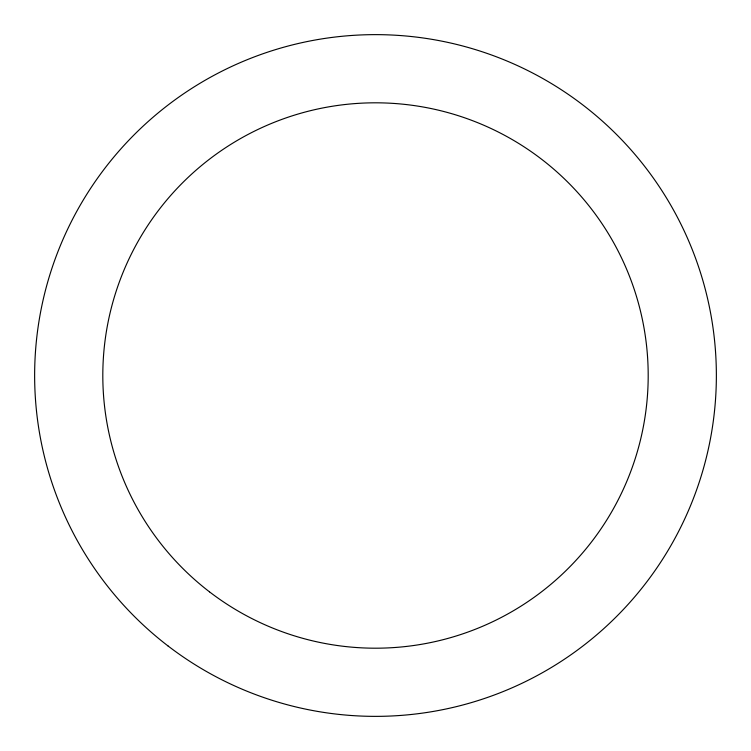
<?xml version="1.0" encoding="UTF-8"?>
<svg xmlns="http://www.w3.org/2000/svg" width="751" height="751" viewBox="0 0 751 751"><rect width="100%" height="100%" fill="white"/><g stroke="black" fill="none" stroke-linecap="round" stroke-linejoin="round"><path stroke-width="1.13" d="M167.989 645.926A340.87 340.87 0 0 0 713.45 419.987A340.87 340.87 0 0 0 245.061 60.578A340.87 340.87 0 0 0 167.989 645.926M209.491 591.844A272.697 272.697 0 0 0 645.86 411.097A272.697 272.697 0 0 0 271.149 123.568A272.697 272.697 0 0 0 209.491 591.844"/></g></svg>
